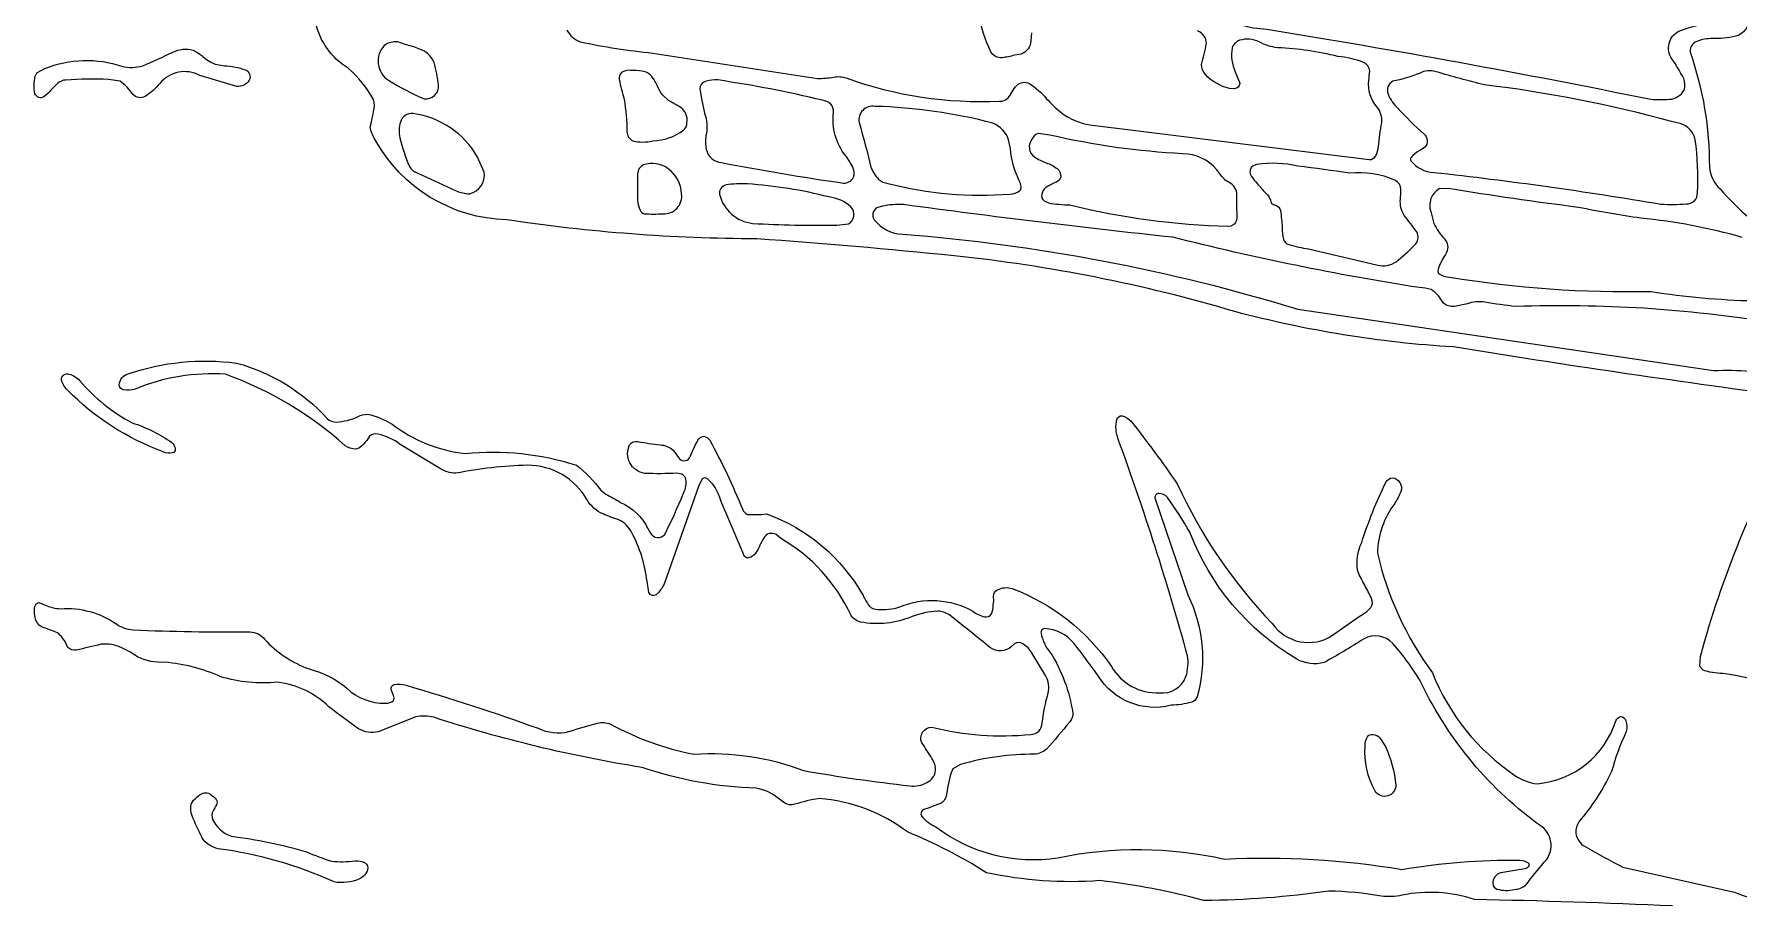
# Model space of a CAD drawing. Header units: metres. Extents: x 2.3 to 24.7, y 0 to 24.7.
# Drawn here: x 2.31 to 10.03, y 5.66 to 9.59 of the extents above; entities that cross this region are included whole.
import ezdxf

# ---------------------------------------------------------------- set-up
doc = ezdxf.new("R2010")
doc.units = ezdxf.units.M

msp = doc.modelspace()

# ---------------------------------------------------------------- linework, layer by layer
at = {"layer": 'Layer 1', "color": 0}
for points in [[(8.31648, 10.01927, 0.0827), (7.73295, 10.09012, 0.2043), (7.69721, 10.07372, 0.2409), (7.69542, 10.03388, 0.0766), (7.74765, 9.93715), (7.78645, 9.87676, -0.1982), (7.79136, 9.82396), (7.77783, 9.79949, 0.0216), (7.73408, 9.73278, 0.5252), (7.77561, 9.63095, 0.0525), (7.89384, 9.61111, -0.01), (9.63403, 9.29355, 0.0373), (9.71813, 9.29346, 0.2618), (9.78507, 9.33523, 0.1827), (9.78286, 9.3877, 0.0351), (9.7294, 9.47727, -0.4571), (9.76084, 9.60154, -0.0509), (9.86432, 9.63237, 0.0632), (9.95611, 9.66622, 0.4243), (9.97143, 9.71496, 0.267), (9.82208, 9.8002, -0.0377), (9.1173, 9.89472, 0.0387), (8.31648, 10.01927)], [(3.05939, 9.40189, 0.3558), (2.8785, 9.36544, -0.0641), (2.81184, 9.30562, -0.32), (2.75556, 9.31514, 0.0965), (2.69818, 9.37534), (2.64534, 9.38298, 0.0282), (2.45271, 9.38058, 0.1932), (2.41396, 9.36445, -0.0325), (2.38464, 9.33499, -0.0765), (2.353, 9.30515, -0.4944), (2.31185, 9.31877, -0.1087), (2.3134, 9.39764), (2.32113, 9.41367), (2.35762, 9.43305, -0.1788), (2.70624, 9.44328, 0.1327), (2.80072, 9.44545, 0.0127), (2.93753, 9.5072, -0.1773), (3.02894, 9.5164, -0.0363), (3.0683, 9.4916, 0.1022), (3.12864, 9.45294), (3.17088, 9.44554, -0.0771), (3.26602, 9.42659, -0.4507), (3.28266, 9.38025, -0.3041), (3.22717, 9.35158), (3.05939, 9.40189)], [(3.89528, 9.53752, 0.4696), (3.91437, 9.37945, 0.0398), (4.07622, 9.29511, 0.4578), (4.14132, 9.35686, 0.0396), (4.12044, 9.46081, 0.2176), (4.05165, 9.5221, 0.0431), (3.98976, 9.54185), (3.95638, 9.55326, 0.186), (3.89528, 9.53752)], [(5.11166, 9.10498, 0.1478), (5.25139, 9.15269, 0.1963), (5.26643, 9.18724, 0.3001), (5.23602, 9.25829, -0.0085), (5.18275, 9.28789), (5.15711, 9.31165, -0.0693), (5.13278, 9.35323, 0.0729), (5.1069, 9.39675, 0.2131), (5.06287, 9.42032, 0.0258), (5.01026, 9.42461, 0.1802), (4.96924, 9.41414, 0.2645), (4.95925, 9.38331, 0.0206), (4.9823, 9.29346, -0.0314), (4.99484, 9.14656, 0.3021), (5.02148, 9.10503, 0.1205), (5.11166, 9.10498)], [(6.02171, 8.94106, 0.1727), (6.0194, 8.98137, 0.0575), (5.98569, 9.03724, -0.201), (5.93058, 9.23425, 0.1948), (5.91861, 9.27182, 0.137), (5.88042, 9.28912, 0.0223), (5.40621, 9.38086, 0.0845), (5.35355, 9.3753), (5.33639, 9.36794, 0.2272), (5.32588, 9.3316, 0.0062), (5.34992, 9.21657, -0.1327), (5.35261, 9.12799, 0.0785), (5.35369, 9.0667, 0.3248), (5.42295, 9.0064, 0.0123), (5.97565, 8.91363, 0.3047), (6.02171, 8.94106)], [(8.88054, 9.35875, -0.0107), (8.66081, 9.4181, 0.2177), (8.58585, 9.41094, -0.0465), (8.46507, 9.37492, 0.3814), (8.44325, 9.3167, 0.1086), (8.48865, 9.2523, 0.0254), (8.60547, 9.13609, -0.4236), (8.61032, 9.0757, -0.033), (8.58439, 9.05953, 0.0937), (8.54757, 9.02993, 0.3253), (8.54635, 9.01498, 0.2147), (8.65006, 8.962, -0.0152), (9.67896, 8.81797, 0.0263), (9.79422, 8.81868, 0.1735), (9.8316, 8.83268, 0.1738), (9.84561, 8.87011, 0.049), (9.83481, 9.10998, 0.2815), (9.76697, 9.18352), (9.72841, 9.19215, 0.037), (8.88054, 9.35875)], [(4.31792, 9.03125, 0.2334), (4.02549, 9.22878, 0.3546), (3.96783, 9.1904, 0.1241), (3.96581, 9.11893, 0.0363), (4.00871, 8.98891, 0.1728), (4.04402, 8.95945), (4.22071, 8.87818, 0.0997), (4.28181, 8.86516, 0.3995), (4.34738, 8.96289), (4.31792, 9.03125)], [(6.11816, 9.26102, 0.53), (6.04693, 9.18762, -0.011), (6.10029, 8.98618, 0.1032), (6.13499, 8.93041, 0.157), (6.177, 8.91198, 0.0832), (6.73173, 8.86375, 0.1529), (6.77444, 8.87921, 0.222), (6.78057, 8.89142, 0.1118), (6.77547, 8.91702, -0.0929), (6.73234, 9.07014), (6.72381, 9.11007, 0.2153), (6.65286, 9.1847, 0.0591), (6.11816, 9.26102)], [(7.00134, 8.81434, 0.0542), (7.71984, 8.71817, 0.3366), (7.7585, 8.74523, 0.0333), (7.75897, 8.78073, -0.0141), (7.75878, 8.85861, 0.271), (7.72371, 8.91613), (7.70565, 8.92626, -0.0212), (7.66732, 8.97416, 0.2191), (7.51411, 9.04648, -0.0447), (6.91073, 9.13129), (6.85849, 9.13888, 0.2002), (6.8304, 9.11375, 0.4269), (6.84067, 9.03214, 0.0393), (6.89352, 9.0048, -0.0981), (6.94401, 8.97897, -0.2218), (6.96009, 8.94234, -0.2471), (6.94043, 8.91839, 0.0458), (6.89333, 8.89345, 0.1601), (6.87386, 8.86361, 0.3047), (6.88574, 8.83245), (6.90465, 8.8233, 0.0315), (7.00134, 8.81434)], [(5.24206, 8.86545, 0.2308), (5.18148, 8.97835, 0.249), (5.06862, 8.99584, 0.2544), (5.04293, 8.95615, 0.0204), (5.04293, 8.83367, 0.1031), (5.05438, 8.79025, 0.1975), (5.07258, 8.77437, 0.0315), (5.15753, 8.7747, 0.4822), (5.24206, 8.86545)], [(8.26854, 8.95841, 0.0064), (8.03442, 8.99019, 0.0938), (7.84944, 8.9982), (7.82968, 8.9908, 0.4004), (7.82473, 8.94389, 0.0325), (7.85047, 8.9116, 0.0151), (7.88701, 8.87007, -0.1855), (7.91327, 8.8233, 0.2585), (7.91487, 8.82094, 0.0331), (7.93434, 8.81298, -0.2737), (7.95537, 8.78865, -0.0312), (7.96347, 8.70978, 0.0468), (7.96899, 8.65915, 0.2329), (7.9935, 8.63459, 0.0221), (8.08289, 8.61484), (8.39709, 8.54143, 0.2212), (8.47969, 8.55718, 0.0278), (8.56219, 8.63058, 0.3528), (8.57341, 8.69305, -0.0063), (8.51679, 8.76715, -0.1692), (8.49939, 8.84037, 0.0062), (8.50156, 8.88463, 0.2747), (8.47634, 8.92551, 0.1338), (8.26854, 8.95841)], [(5.9097, 8.85055, 0.0461), (5.54024, 8.90986, 0.0459), (5.44345, 8.90552, 0.3973), (5.41413, 8.86219, 0.3138), (5.56419, 8.73071, 0.0175), (5.94534, 8.7227), (5.99781, 8.72902, 0.5046), (6.00945, 8.80539, 0.1604), (5.9097, 8.85055)], [(2.75268, 7.82675, -0.0741), (2.933, 7.7377, -0.2026), (2.94809, 7.70752, -0.3532), (2.93602, 7.69041, -0.1809), (2.89378, 7.69503, -0.1099), (2.4587, 7.97553, -0.1263), (2.43211, 8.02102, -0.5384), (2.46784, 8.04752, -0.1367), (2.51541, 8.0173, 0.0953), (2.75268, 7.82675)], [(7.70292, 5.84859, -0.0551), (8.50576, 5.80206, -0.044), (9.0405, 5.84406, -0.1417), (9.07836, 5.83223, -0.3536), (9.08085, 5.81879, -0.2008), (9.06351, 5.80479), (8.95376, 5.78725, 0.3329), (8.91741, 5.73757, 0.3012), (8.93697, 5.7131, 0.1396), (9.01542, 5.71164, 0.1771), (9.0678, 5.73144, -0.0172), (9.15129, 5.8343, 0.4448), (9.14167, 5.99459, -0.128), (8.59377, 6.64865, 0.045), (8.46573, 6.82586, 0.3526), (8.3327, 6.8466, -0.0145), (8.15398, 6.74029, -0.1978), (8.02966, 6.75552, -0.1701), (7.54541, 7.33132, 0.022), (7.44401, 7.4877, 0.2388), (7.4046, 7.50646, 0.4413), (7.38701, 7.48628), (7.53603, 7.04653, -0.1863), (7.57841, 6.58486, -0.2297), (7.55357, 6.55988, -0.0617), (7.46088, 6.54654, -0.3305), (7.12971, 6.67986, 0.0107), (7.01949, 6.82779, 0.214), (6.88758, 6.89374, 0.4756), (6.87089, 6.87357, 0.1303), (6.91242, 6.78598, -0.1059), (7.01454, 6.51255, -0.2019), (7.00148, 6.47106, -0.0072), (6.89621, 6.3467, -0.1369), (6.8418, 6.32402, 0.0735), (6.50662, 6.27768), (6.47079, 6.25826), (6.46296, 6.23945, 0.0266), (6.44071, 6.13168, -0.2406), (6.40635, 6.09727), (6.38461, 6.08991, -0.0428), (6.34431, 6.07549, 0.4731), (6.32894, 6.04475, 0.1184), (6.39498, 5.99501, 0.2052), (6.94759, 5.85533, -0.1065), (7.70292, 5.84859)], [(8.33953, 6.36155, -0.1528), (8.35005, 6.40355, -0.2762), (8.37536, 6.41364, -0.1711), (8.40629, 6.39936), (8.43132, 6.35924, -0.0843), (8.47893, 6.18396, -0.3349), (8.44194, 6.13509, -0.335), (8.38479, 6.15728, -0.147), (8.33953, 6.36155)], [(3.66758, 5.74516, 0.074), (3.14307, 5.89592, -0.2059), (3.06995, 5.9457, -0.0193), (3.02399, 6.04541, -0.1354), (3.02031, 6.09854), (3.03078, 6.11532, -0.0368), (3.06066, 6.14191, -0.3391), (3.10969, 6.14083, -0.0888), (3.1335, 6.11956, -0.3093), (3.1344, 6.09477, -0.0099), (3.11936, 6.06719, 0.2062), (3.11676, 6.029, 0.1882), (3.20058, 5.9524, -0.0446), (3.54195, 5.88126, 0.0173), (3.65594, 5.83897, 0.0508), (3.76295, 5.84095, -0.1573), (3.80788, 5.83124, -0.339), (3.81971, 5.80022, -0.1929), (3.78256, 5.75892, -0.139), (3.66758, 5.74516)]]:
    msp.add_lwpolyline(points, format="xyb", close=True, dxfattribs=at)
for points in [[(6.827, 9.59395), (6.82516, 9.55849, -0.2997), (6.78047, 9.49759), (6.75058, 9.49297, -0.0345), (6.69481, 9.48151, -0.2995), (6.64357, 9.50923, -0.0843), (6.59072, 9.67725, 0.147)], [(10.06722, 9.69893, -0.4279), (10.03295, 9.58381, -0.0766), (9.92334, 9.56868, 0.0831), (9.85004, 9.55911, 0.3466), (9.81185, 9.50763, -0.085), (9.8993, 8.98576, 0.1853), (9.94786, 8.8869, 0.0687), (10.23284, 8.64043, 0.262)], [(10.23717, 7.94956, -0.0069), (8.74006, 8.17042, -0.0502), (7.74935, 8.33099, 0.0461), (6.47734, 8.58358, 0.0078), (5.58252, 8.66085, -0.0371), (4.45067, 8.74698, -0.268), (3.85394, 9.11007, -0.1193), (3.83178, 9.16744), (3.83739, 9.19003, -0.0261), (3.84691, 9.23849, 0.1575), (3.84559, 9.29294, 0.0864), (3.73137, 9.43456, -0.2026), (3.58357, 9.64213)], [(4.72259, 9.60696, 0.1924), (4.78279, 9.55397, 0.0266), (5.11223, 9.50287), (5.85812, 9.38746, 0.025), (5.93044, 9.39354, -0.1437), (5.98767, 9.38991, 0.098), (6.68279, 9.28502, 0.2166), (6.72159, 9.29959, 0.0721), (6.73974, 9.32646, -0.0816), (6.76086, 9.35644, -0.3337), (6.81885, 9.36445, -0.0715), (6.8947, 9.29732, 0.0301), (6.96155, 9.23335, 0.1248), (7.09256, 9.17772), (8.35745, 9.01975, 0.2534), (8.38818, 9.03672, 0.1001), (8.3995, 9.07971, -0.0239), (8.41534, 9.18734, 0.1814), (8.39403, 9.25838, -0.2151), (8.35599, 9.37784, 0.0065), (8.36018, 9.42037, 0.2793), (8.3318, 9.46058, 0.0696), (8.21597, 9.48759, 0.0468), (7.9433, 9.52733, -0.1075), (7.85868, 9.55392, 0.1892), (7.77061, 9.56066, 0.2244), (7.73667, 9.52653, 0.1519), (7.75105, 9.41801), (7.77151, 9.36714, -0.102), (7.77193, 9.36455, -0.3314), (7.74756, 9.34051), (7.7255, 9.34234, -0.1503), (7.61542, 9.40561, -0.1881), (7.59821, 9.45087, 0.0216), (7.62075, 9.54647, 0.3086), (7.57992, 9.60333, 0.0934)], [(10.04766, 8.66721, 0.0457), (9.58863, 8.75452, -0.0174), (9.30615, 8.80327, -0.0095), (8.71767, 8.88897), (8.67429, 8.88812, 0.3462), (8.63682, 8.78474), (8.65035, 8.73081, 0.0684), (8.69895, 8.66014, -0.3154), (8.70828, 8.59914, -0.0056), (8.6865, 8.56161, 0.0877), (8.66916, 8.51569, 0.3003), (8.67514, 8.50141, 0.1276), (8.72224, 8.48684, 0.045), (9.63426, 8.42216, 0.0323), (10.10055, 8.37983, -0.0981)], [(10.17876, 8.28139, 0.0487), (9.02211, 8.35371, -0.0195), (8.88149, 8.37431, 0.1093), (8.80295, 8.36663), (8.74369, 8.35414, -0.2148), (8.69457, 8.36969, 0.112), (8.63837, 8.43136, 0.0625), (8.58543, 8.43946, -0.0233), (7.46814, 8.66787, -0.0072), (6.24733, 8.81609, 0.0649), (6.1505, 8.8085), (6.1275, 8.801, 0.4563), (6.11543, 8.74688, 0.223), (6.24408, 8.68183, -0.0551), (8.03391, 8.34211), (8.03391, 8.34211), (9.91844, 8.06355, -0.0584), (10.24566, 8.04012, 0.2484)], [(9.7318, 5.63654, 0.0061), (8.83552, 5.66577, 0.1312), (8.50642, 5.68528, -0.0807), (8.41308, 5.68057, 0.0404), (8.17458, 5.70376, -0.0349), (7.60858, 5.66143, 0.0371), (7.13744, 5.75128, -0.0713), (6.62325, 5.78735, 0.0438), (6.26586, 5.97191, 0.145), (5.86604, 6.12362, 0.0348), (5.75502, 6.09727, -0.2167), (5.7099, 6.10231), (5.68756, 6.11872, 0.1448), (5.57951, 6.17015, -0.0741), (5.06362, 6.26415, -0.0389), (4.11992, 6.49171, 0.1182), (4.03728, 6.49341), (3.867, 6.42599, -0.2001), (3.77841, 6.43985, -0.0065), (3.64354, 6.53909, 0.1692), (3.41108, 6.65072, -0.0956), (3.1541, 6.67543, 0.0872), (2.90066, 6.74114, -0.1311), (2.77649, 6.7658, 0.0418), (2.70643, 6.80686, 0.1406), (2.61201, 6.82256, -0.0068), (2.49924, 6.79654, -0.2572), (2.4619, 6.80832), (2.45224, 6.8285, 0.1183), (2.4141, 6.87409, 0.0167), (2.35192, 6.89785, -0.2235), (2.31769, 6.92948, -0.1192), (2.31166, 6.99397, -0.3271), (2.33004, 7.01141), (2.36276, 6.99859, 0.0938), (2.42763, 6.98412, -0.1734), (2.68263, 6.91345, 0.1205), (2.75697, 6.8879, 0.0117), (3.28704, 6.87866, -0.2165), (3.35262, 6.84613, 0.1221), (3.55444, 6.71069, -0.1193), (3.72538, 6.62324, 0.1973), (3.90103, 6.5554, 0.1752), (3.93663, 6.56747, 0.2767), (3.93625, 6.58991), (3.92739, 6.61254, -0.4655), (3.9404, 6.63997, -0.1172), (3.99372, 6.63705, -0.015), (4.59229, 6.44193, 0.1659), (4.73202, 6.42675, -0.0214), (4.86105, 6.46517, -0.1529), (4.91974, 6.46107, 0.0754), (5.29773, 6.32402, -0.1109), (5.79415, 6.25043, 0.0159), (6.27576, 6.18123, 0.1646), (6.35383, 6.19598, 0.2706), (6.3931, 6.2509, 0.1715), (6.37665, 6.30484, 0.0143), (6.33012, 6.37654, -0.5357), (6.37655, 6.44683, 0.0873), (6.82422, 6.4144, 0.1734), (6.8616, 6.4284, 0.1646), (6.87622, 6.46602, -0.0349), (6.90271, 6.60061, 0.2044), (6.89145, 6.68165), (6.8304, 6.78131, 0.136), (6.78792, 6.82487, 0.2834), (6.75082, 6.82482), (6.73677, 6.81205, -0.3482), (6.6414, 6.80672, 0.0071), (6.45552, 6.95569, 0.1399), (6.4021, 6.97332, 0.0729), (6.28674, 6.94805, -0.144), (6.05249, 6.92321, -0.1649), (6.01006, 6.95319, 0.1564), (5.68977, 7.30304), (5.67012, 7.32029, 0.4186), (5.61519, 7.30554, 0.0555), (5.59728, 7.27211, -0.06), (5.57757, 7.23614, -0.1678), (5.54717, 7.21455, -0.3189), (5.52727, 7.22143, -0.0075), (5.40767, 7.5058, 0.1349), (5.35949, 7.57241, 0.3388), (5.33554, 7.5726), (5.31824, 7.53729), (5.16625, 7.10461, -0.115), (5.13151, 7.05106, -0.519), (5.09304, 7.05719), (5.08569, 7.10876, 0.0954), (5.01653, 7.32821, 0.1711), (4.95779, 7.38719, -0.0316), (4.88613, 7.41382, -0.1554), (4.81433, 7.47695, 0.2716), (4.54401, 7.63403, 0.0419), (4.21967, 7.59815, -0.1426), (4.14462, 7.62111), (3.96713, 7.72864, 0.1066), (3.86667, 7.77593, 0.2594), (3.82839, 7.76575), (3.81594, 7.74722, -0.0644), (3.78459, 7.71535, -0.1457), (3.76583, 7.70795, -0.1815), (3.71718, 7.72303, 0.0962), (3.1756, 8.04667, 0.1178), (2.76701, 7.9793, -0.1308), (2.71379, 7.97572, -0.3366), (2.69389, 7.9992, -0.3044), (2.7333, 8.04879, -0.1143), (3.22543, 8.09758, -0.1439), (3.63595, 7.84584, 0.1652), (3.67729, 7.8301, 0.0964), (3.77615, 7.85508, -0.1072), (3.81905, 7.86616, -0.0793), (3.93003, 7.82067, 0.1368), (4.26135, 7.68787, -0.1033), (4.76535, 7.63511, -0.0755), (4.87585, 7.52065), (4.89909, 7.50335, -0.0167), (4.96585, 7.46587, -0.176), (5.08866, 7.3482), (5.10138, 7.32604, 0.5298), (5.16588, 7.32109, 0.0194), (5.2496, 7.5041, 0.124), (5.26341, 7.56204, 0.2852), (5.24324, 7.59424), (5.22132, 7.59848, -0.0252), (5.07541, 7.5974, -0.5062), (5.00672, 7.72761, -0.2975), (5.04387, 7.74142, 0.0074), (5.1449, 7.72666, -0.1791), (5.20331, 7.70295), (5.22853, 7.66877, 0.5543), (5.27789, 7.66745, -0.0184), (5.31565, 7.74745, -0.236), (5.34238, 7.76575, -0.2351), (5.36982, 7.74778, -0.0287), (5.51784, 7.43617, 0.1814), (5.54156, 7.41076), (5.60501, 7.41067), (5.6274, 7.4143, -0.1776), (6.06423, 7.0446, 0.041), (6.09162, 6.99727, 0.201), (6.12985, 6.98039, 0.0896), (6.23046, 6.99185, -0.2321), (6.56192, 6.97271, 0.0902), (6.61481, 6.94673, 0.285), (6.64574, 6.9605), (6.65248, 6.97893, 0.0144), (6.65649, 7.01919), (6.65502, 7.04097, -0.2526), (6.67308, 7.06954, -0.208), (6.74064, 7.07496, -0.1539), (7.18948, 6.7221, 0.2783), (7.40719, 6.6025, 0.3408), (7.52764, 6.67609, 0.1135), (7.53471, 6.77084, 0.0203), (7.2206, 7.75222, -0.1551), (7.2148, 7.84169, -0.3733), (7.23795, 7.85876, -0.1619), (7.27868, 7.83358, -0.0173), (7.4878, 7.55049, 0.0833), (7.91817, 6.91708, 0.4066), (8.19235, 6.86343, -0.0066), (8.3128, 6.94933, 0.0971), (8.36485, 6.98911, 0.2714), (8.36838, 7.03069, 0.0095), (8.33774, 7.09075, -0.0324), (8.30601, 7.15454, -0.1608), (8.32416, 7.28428, -0.0383), (8.4342, 7.55841, -0.2482), (8.46333, 7.57746, -0.4879), (8.50109, 7.51532, -0.051), (8.4737, 7.46149, 0.1558), (8.39507, 7.23638, 0.1023), (8.64408, 6.69367, 0.1499), (9.01815, 6.22818, 0.1139), (9.11847, 6.19009, 0.3027), (9.47586, 6.47601, -0.2527), (9.49731, 6.49529, -0.2842), (9.52098, 6.47587, -0.1709), (9.52235, 6.42694, 0.0395), (9.45616, 6.24577, -0.0616), (9.30789, 6.01769, 0.1494), (9.29413, 5.96673, 0.2333), (9.33609, 5.90587, 0.0144), (9.50641, 5.81266), (10.01273, 5.69933, 0.0648), (10.53111, 5.56927, -0.0967)], [(10.25523, 6.60829, 0.0602), (9.97157, 6.68943, -0.052), (9.87927, 6.70187, -0.2403), (9.85532, 6.72535), (9.85843, 6.76717, -0.0577), (10.27635, 7.80186, 0.0915)]]:
    msp.add_lwpolyline(points, format="xyb", dxfattribs=at)

doc.saveas('drawing.dxf')
